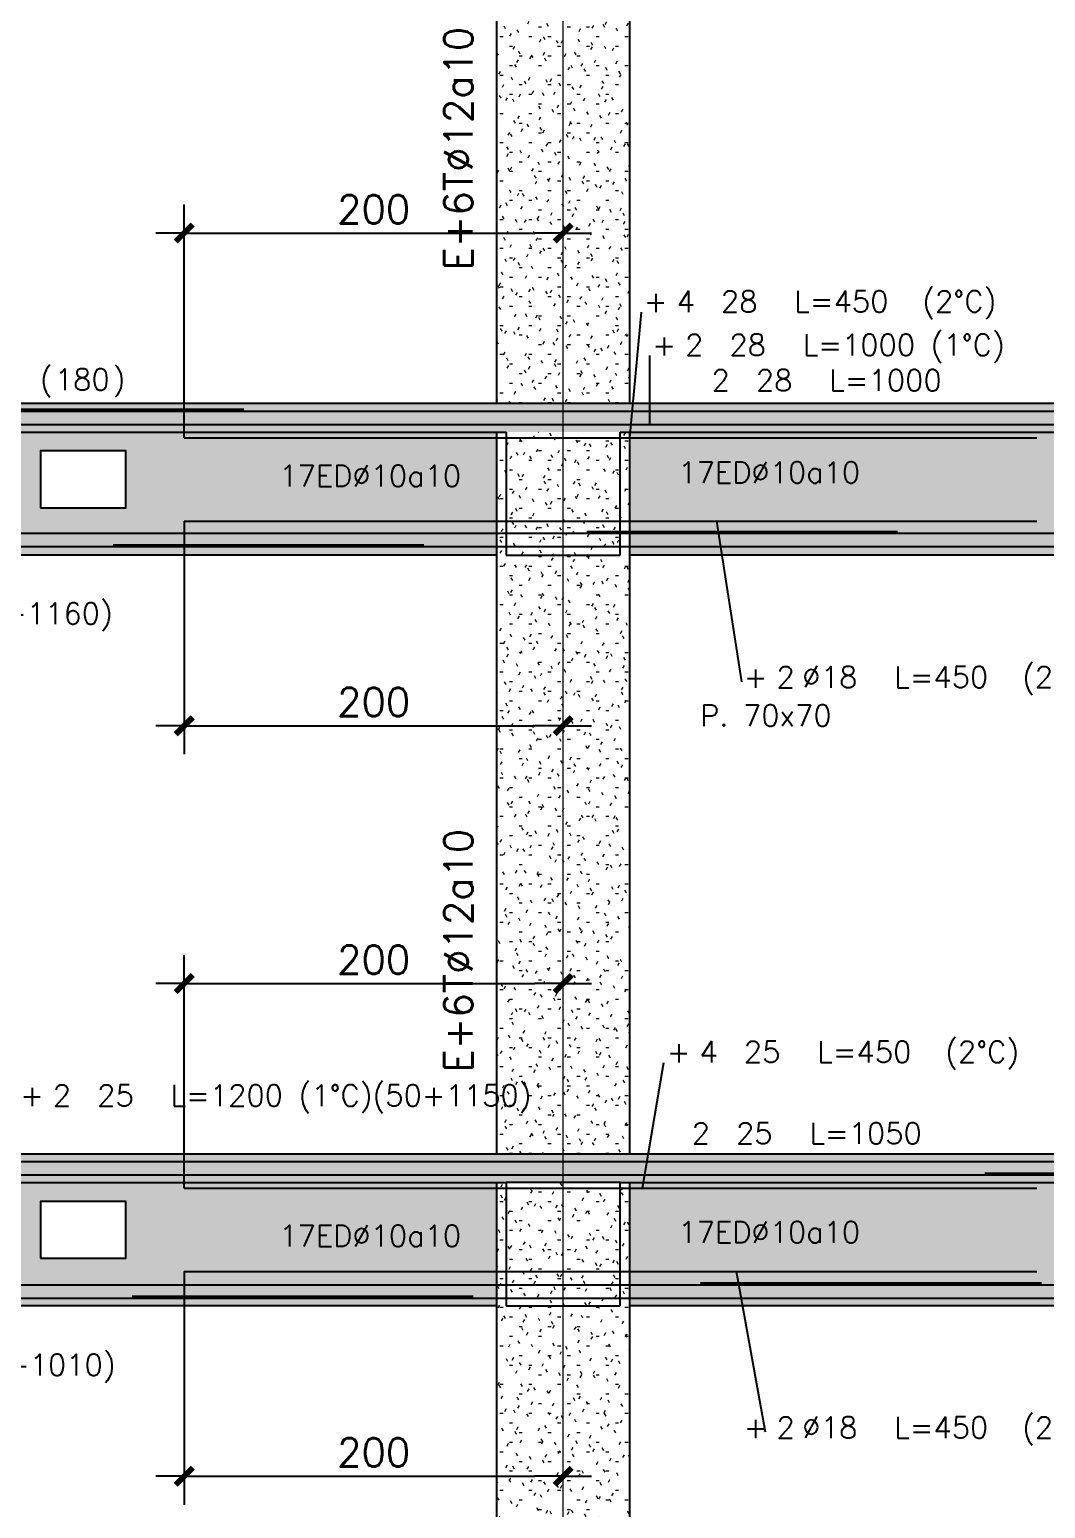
# Model space of a CAD drawing. Extents: x -9133 to 18268, y -11863 to 17290.
# Drawn here: x 1369 to 1905, y 2177 to 2958 of the extents above; entities that cross this region are included whole.
import ezdxf
from ezdxf.enums import TextEntityAlignment as Align

# ---------------------------------------------------------------- set-up
doc = ezdxf.new("R2010")
doc.units = 0
doc.header["$LTSCALE"] = 30
doc.header["$MEASUREMENT"] = 0
doc.linetypes.add('EJEG$0$RLE-PROYECCION', pattern=[0.71438, 0.47625, -0.23813])
doc.layers.get('0').update_dxf_attribs({"linetype": 'CONTINUOUS'})
doc.layers.add('EJEG$0$RLA-ACHURADO', color=30, linetype='EJEG$0$RLE-PROYECCION', lineweight=15, transparency=0.7)
for name, color, linetype, lineweight in [('EJEG$0$RLA-CONTORNO', 30, 'CONTINUOUS', 25), ('EJEG$0$RLA-EJES', 1, 'CONTINUOUS', 9), ('EJEG$0$RLA-TEXTOS-1', 9, 'CONTINUOUS', 9)]:
    doc.layers.add(name, color=color, linetype=linetype, lineweight=lineweight)
doc.layers.add('EJEG$0$RLA-FE', color=7, linetype='CONTINUOUS')
doc.layers.add('EJEG$0$RLA-TEXTOS-FE', color=9, linetype='CONTINUOUS')
doc.styles.add('EJEG$0$RomanS', font='romans.shx', dxfattribs={"height": 11.25})
doc.dimstyles.new('EJEG$0$ING50', dxfattribs={"dimscale": 50, "dimtxt": 0.27, "dimasz": 0.3, "dimexe": 0, "dimexo": 0, "dimgap": 0.1, "dimtad": 1, "dimdec": 1, "dimzin": 12, "dimdsep": 46, "dimtxsty": 'EJEG$0$RomanS', "dimblk": 'EJEG$0$TICK1', "dimblk1": 'EJEG$0$TICK1', "dimblk2": 'EJEG$0$TICK1', "dimcen": 0.09, "dimclrd": 2, "dimclre": 1, "dimclrt": 3, "dimadec": 0, "dimazin": 0, "dimtfac": 1, "dimtdec": 0, "dimtix": 1, "dimtmove": 2, "dimatfit": 3, "dimldrblk": 'EJEG$0$TICK1', "dimfxl": 0, "dimfxlon": 1, "dimtolj": 1, "dimtzin": 0, "dimarcsym": 0})
pattern_1 = [(0, (-424.688, -2039.478), (20.32, 5.08), [1.676, -13.564, 1.676, -13.564, -81.28]), (0, (-424.688, -2039.478), (20.32, 5.08), [-30.48, 1.676, -28.804, 1.676, -13.564, -35.56]), (0, (-424.688, -2039.478), (20.32, 5.08), [-76.2, 1.676, -8.484, 1.676, -23.724]), (120, (-417.068, -2036.938), (-14.559409, 15.057636), [1.676, -13.564, 1.676, -13.564, -81.28]), (120, (-417.068, -2036.938), (-14.559409, 15.057636), [-30.48, 1.676, -28.804, 1.676, -13.564, -35.56]), (120, (-417.068, -2036.938), (-14.559409, 15.057636), [-76.2, 1.676, -8.484, 1.676, -23.724]), (240, (-414.528, -2026.778), (-5.760591, -20.137636), [1.676, -13.564, 1.676, -13.564, -81.28]), (240, (-414.528, -2026.778), (-5.760591, -20.137636), [-30.48, 1.676, -28.804, 1.676, -13.564, -35.56]), (240, (-414.528, -2026.778), (-5.760591, -20.137636), [-76.2, 1.676, -8.484, 1.676, -23.724])]

# ---------------------------------------------------------------- blocks, each defined once
blk = doc.blocks.new('*U129')
at = {"layer": 'EJEG$0$RLA-FE'}
blk.add_line((0, 0), (968.21, 0), dxfattribs=at)
at = {"layer": 'EJEG$0$RLA-FE', "color": 3, "style": 'EJEG$0$RomanS', "flags": 8}
for tag, p in [('F=', (500.58, 9.32)), ('NUM', (514.99, 9.32))]:
    blk.add_attdef(tag, text='', height=11.25, dxfattribs=at).set_placement(p, align=Align.RIGHT)
at = {"layer": 'EJEG$0$RLA-FE', "color": 3, "style": 'EJEG$0$RomanS'}
for tag, p, flags in [('PHI', (518.88, 9.54), 14), ('DIAM', (528.74, 9.32), 12), ('MINUS', (550.76, 9.32), 13), ('MARK', (564.15, 9.32), 13), ('TEXTO_FE1', (567.45, 9.32), 8), ('TEXTO_FE2', (634.97, 9.34), 8), ('TIPO', (523.8, -75.78), 13), ('NVECES', (509.93, -94.72), 13), ('NUMFE', (513.86, -114.48), 13), ('CAPA', (522.06, -133.6), 13), ('DESPLAZA', (278.34, -151.59), 13), ('ESPACIO', (284.39, -169.95), 13), ('CANT', (298.23, -188.75), 13)]:
    blk.add_attdef(tag, p, '', height=11.25, dxfattribs=dict(at, flags=flags))
blk = doc.blocks.new('*U71')
at = {"layer": 'EJEG$0$RLA-FE'}
blk.add_line((0, 0), (1068.21, 0), dxfattribs=at)
at = {"layer": 'EJEG$0$RLA-FE', "color": 3, "style": 'EJEG$0$RomanS', "flags": 8}
for tag, p in [('F=', (483.44, 36.32)), ('NUM', (497.85, 36.32))]:
    blk.add_attdef(tag, text='', height=11.25, dxfattribs=at).set_placement(p, align=Align.RIGHT)
at = {"layer": 'EJEG$0$RLA-FE', "color": 3, "style": 'EJEG$0$RomanS'}
for tag, p, flags in [('PHI', (501.74, 36.54), 14), ('DIAM', (511.6, 36.32), 12), ('MINUS', (533.62, 36.32), 13), ('MARK', (547.01, 36.32), 13), ('TEXTO_FE1', (550.31, 36.32), 8), ('TEXTO_FE2', (617.83, 36.34), 8), ('TIPO', (573.8, -75.78), 13), ('NVECES', (559.93, -94.72), 13), ('NUMFE', (563.86, -114.48), 13), ('CAPA', (572.06, -133.6), 13), ('DESPLAZA', (278.34, -151.59), 13), ('ESPACIO', (284.39, -169.95), 13), ('CANT', (298.23, -188.75), 13)]:
    blk.add_attdef(tag, p, '', height=11.25, dxfattribs=dict(at, flags=flags))
blk = doc.blocks.new('*U72')
at = {"layer": 'EJEG$0$RLA-FE'}
for q in [(0, 0), (618.21, 0)]:
    blk.add_line((0, 0), q, dxfattribs=at)
at = {"layer": 'EJEG$0$RLA-FE', "color": 3, "style": 'EJEG$0$RomanS', "flags": 8}
for tag, p in [('F=', (258.44, 36.32)), ('NUM', (272.85, 36.32))]:
    blk.add_attdef(tag, text='', height=11.25, dxfattribs=at).set_placement(p, align=Align.RIGHT)
at = {"layer": 'EJEG$0$RLA-FE', "color": 3, "style": 'EJEG$0$RomanS'}
for tag, p, flags in [('PHI', (276.74, 36.54), 14), ('DIAM', (286.6, 36.32), 12), ('MINUS', (308.62, 36.32), 13), ('MARK', (322.01, 36.32), 13), ('TEXTO_FE1', (325.31, 36.32), 8), ('TEXTO_FE2', (392.83, 36.34), 8), ('TIPO', (348.8, -75.78), 13), ('NVECES', (334.93, -94.72), 13), ('NUMFE', (338.86, -114.48), 13), ('CAPA', (347.06, -133.6), 13), ('DESPLAZA', (278.34, -151.59), 13), ('ESPACIO', (284.39, -169.95), 13), ('CANT', (298.23, -188.75), 13)]:
    blk.add_attdef(tag, p, '', height=11.25, dxfattribs=dict(at, flags=flags))
blk = doc.blocks.new('*U79')
at = {"layer": 'EJEG$0$RLA-FE', "color": 6}
blk.add_line((0, 1), (170, 1), dxfattribs=at)
at = {"layer": 'EJEG$0$RLA-FE', "color": 3, "style": 'EJEG$0$RomanS', "flags": 8}
for tag, p in [('(', (70.66, 9.14)), ('EMP', (89.68, 9.14)), (')', (108.99, 9.14))]:
    blk.add_attdef(tag, text='', height=11.25, dxfattribs=at).set_placement(p, align=Align.CENTER)
blk = doc.blocks.new('*U130')
at = {"layer": 'EJEG$0$RLA-FE'}
for p, q in [((0, 0), (0, 0)), ((0, 0), (368.21, 0)), ((368.21, 0), (418.21, 0)), ((418.21, 0), (450, 0)), ((450, 0), (450, 0))]:
    blk.add_line(p, q, dxfattribs=at)
at = {"layer": 'EJEG$0$RLA-FE', "color": 3, "style": 'EJEG$0$RomanS', "flags": 8}
for tag, p in [('F=', (267.22, 66.32)), ('NUM', (281.62, 66.32))]:
    blk.add_attdef(tag, text='', height=11.25, dxfattribs=at).set_placement(p, align=Align.RIGHT)
at = {"layer": 'EJEG$0$RLA-FE', "color": 3, "style": 'EJEG$0$RomanS'}
for tag, p, flags in [('PHI', (285.52, 66.54), 14), ('DIAM', (295.38, 66.32), 12), ('MINUS', (317.39, 66.32), 13), ('MARK', (330.79, 66.32), 13), ('TEXTO_FE1', (334.09, 66.32), 8), ('TEXTO_FE2', (401.61, 66.34), 8), ('TIPO', (223.8, -75.78), 13), ('NVECES', (209.93, -94.72), 13), ('NUMFE', (213.86, -114.48), 13), ('CAPA', (222.06, -133.6), 13), ('DESPLAZA', (278.34, -151.59), 13), ('ESPACIO', (284.39, -169.95), 13), ('CANT', (298.23, -188.75), 13)]:
    blk.add_attdef(tag, p, '', height=11.25, dxfattribs=dict(at, flags=flags))
blk = doc.blocks.new('EJEG$0$TICK1')
at = {"color": 2}
for points in [[(0, 0), (-1, 0)], [(0, 0), (1, 0)]]:
    blk.add_lwpolyline(points, dxfattribs=at)
at = {"color": 2, "const_width": 0.2}
blk.add_lwpolyline([(-0.3, -0.3), (0.3, 0.3)], dxfattribs=at)
blk = doc.blocks.new('*D114')
at = {"layer": 'EJEG$0$RLA-FE', "color": 2, "lineweight": -2, "transparency": 16777216}
blk.add_line((-664.82, 85), (-494.82, 85), dxfattribs=at)
at = {"layer": 'EJEG$0$RLA-FE', "color": 2, "lineweight": -2, "transparency": 16777216, "xscale": 15, "yscale": 15, "zscale": 15, "rotation": 180}
blk.add_blockref('EJEG$0$TICK1', (-679.82, 85), dxfattribs=at)
at = {"layer": 'EJEG$0$RLA-FE', "color": 2, "lineweight": -2, "transparency": 16777216, "xscale": 15, "yscale": 15, "zscale": 15}
blk.add_blockref('EJEG$0$TICK1', (-479.82, 85), dxfattribs=at)
at = {"layer": 'EJEG$0$RLA-FE', "color": 3, "transparency": 16777216, "insert": (-579.82, 97.57), "char_height": 15, "attachment_point": 5, "style": 'EJEG$0$RomanS'}
blk.add_mtext('\\A1;200', dxfattribs=at)
blk = doc.blocks.new('*U59')
at = {"layer": 'EJEG$0$RLA-FE'}
for p, q in [((0, 0), (628.21, 0)), ((628.21, 0), (678.21, 0)), ((678.21, 0), (710, 0)), ((710, 0), (710, 0))]:
    blk.add_line(p, q, dxfattribs=at)
at = {"layer": 'EJEG$0$RLA-FE', "color": 3, "style": 'EJEG$0$RomanS', "flags": 8}
for tag, p in [('F=', (263.44, -19.89)), ('NUM', (277.85, -19.89))]:
    blk.add_attdef(tag, text='', height=11.25, dxfattribs=at).set_placement(p, align=Align.RIGHT)
at = {"layer": 'EJEG$0$RLA-FE', "color": 3, "style": 'EJEG$0$RomanS'}
for tag, p, flags in [('PHI', (281.74, -19.68), 12), ('DIAM', (291.6, -19.89), 12), ('MINUS', (313.62, -19.89), 13), ('MARK', (327.01, -19.89), 13), ('TEXTO_FE1', (330.31, -19.89), 8), ('TEXTO_FE2', (397.83, -19.88), 8), ('TIPO', (353.8, -57.92), 13), ('NVECES', (339.93, -76.86), 13), ('NUMFE', (343.86, -96.62), 13), ('CAPA', (352.06, -115.74), 13), ('DESPLAZA', (277.18, -134.17), 13), ('ESPACIO', (283.22, -152.53), 13), ('CANT', (297.06, -171.33), 13)]:
    blk.add_attdef(tag, p, '', height=11.25, dxfattribs=dict(at, flags=flags))
blk = doc.blocks.new('*U131')
at = {"layer": 'EJEG$0$RLA-FE'}
for p, q in [((0, 0), (928.21, 0)), ((928.21, 0), (978.21, 0)), ((978.21, 0), (1010, 0)), ((1010, 0), (1010, 0))]:
    blk.add_line(p, q, dxfattribs=at)
at = {"layer": 'EJEG$0$RLA-FE', "color": 3, "style": 'EJEG$0$RomanS', "flags": 8}
for tag, p in [('F=', (263.94, -47.89)), ('NUM', (278.35, -47.89))]:
    blk.add_attdef(tag, text='', height=11.25, dxfattribs=at).set_placement(p, align=Align.RIGHT)
at = {"layer": 'EJEG$0$RLA-FE', "color": 3, "style": 'EJEG$0$RomanS'}
for tag, p, flags in [('PHI', (282.24, -47.68), 12), ('DIAM', (292.1, -47.89), 12), ('MINUS', (314.12, -47.89), 13), ('MARK', (327.51, -47.89), 13), ('TEXTO_FE1', (330.81, -47.89), 8), ('TEXTO_FE2', (398.33, -47.88), 8), ('TIPO', (503.8, -57.92), 13), ('NVECES', (489.93, -76.86), 13), ('NUMFE', (493.86, -96.62), 13), ('CAPA', (502.06, -115.74), 13), ('DESPLAZA', (277.18, -134.17), 13), ('ESPACIO', (283.22, -152.53), 13), ('CANT', (297.06, -171.33), 13)]:
    blk.add_attdef(tag, p, '', height=11.25, dxfattribs=dict(at, flags=flags))
blk = doc.blocks.new('*U133')
at = {"layer": 'EJEG$0$RLA-FE'}
for q in [(0, 0), (768.21, 0)]:
    blk.add_line((0, 0), q, dxfattribs=at)
at = {"layer": 'EJEG$0$RLA-FE', "color": 3, "style": 'EJEG$0$RomanS', "flags": 8}
for tag, p in [('F=', (261.66, -47.89)), ('NUM', (276.07, -47.89))]:
    blk.add_attdef(tag, text='', height=11.25, dxfattribs=at).set_placement(p, align=Align.RIGHT)
at = {"layer": 'EJEG$0$RLA-FE', "color": 3, "style": 'EJEG$0$RomanS'}
for tag, p, flags in [('PHI', (279.96, -47.68), 12), ('DIAM', (289.82, -47.89), 12), ('MINUS', (311.84, -47.89), 13), ('MARK', (325.23, -47.89), 13), ('TEXTO_FE1', (328.53, -47.89), 8), ('TEXTO_FE2', (396.05, -47.88), 8), ('TIPO', (423.8, -57.92), 13), ('NVECES', (409.93, -76.86), 13), ('NUMFE', (413.86, -96.62), 13), ('CAPA', (422.06, -115.74), 13), ('DESPLAZA', (277.18, -134.17), 13), ('ESPACIO', (283.22, -152.53), 13), ('CANT', (297.06, -171.33), 13)]:
    blk.add_attdef(tag, p, '', height=11.25, dxfattribs=dict(at, flags=flags))
blk = doc.blocks.new('*U80')
at = {"layer": 'EJEG$0$RLA-FE', "color": 6}
blk.add_line((0, 1), (180, 1), dxfattribs=at)
at = {"layer": 'EJEG$0$RLA-FE', "color": 3, "style": 'EJEG$0$RomanS', "flags": 8}
for tag, p in [('(', (75.66, 9.14)), ('EMP', (94.68, 9.14)), (')', (113.99, 9.14))]:
    blk.add_attdef(tag, text='', height=11.25, dxfattribs=at).set_placement(p, align=Align.CENTER)
blk = doc.blocks.new('*U132')
at = {"layer": 'EJEG$0$RLA-FE'}
for q in [(0, 0), (1068.21, 0)]:
    blk.add_line((0, 0), q, dxfattribs=at)
at = {"layer": 'EJEG$0$RLA-FE', "color": 3, "style": 'EJEG$0$RomanS', "flags": 8}
for tag, p in [('F=', (566.14, -19.89)), ('NUM', (580.55, -19.89))]:
    blk.add_attdef(tag, text='', height=11.25, dxfattribs=at).set_placement(p, align=Align.RIGHT)
at = {"layer": 'EJEG$0$RLA-FE', "color": 3, "style": 'EJEG$0$RomanS'}
for tag, p, flags in [('PHI', (584.44, -19.68), 12), ('DIAM', (594.3, -19.89), 12), ('MINUS', (616.32, -19.89), 13), ('MARK', (629.71, -19.89), 13), ('TEXTO_FE1', (633.01, -19.89), 8), ('TEXTO_FE2', (700.53, -19.88), 8), ('TIPO', (573.8, -57.92), 13), ('NVECES', (559.93, -76.86), 13), ('NUMFE', (563.86, -96.62), 13), ('CAPA', (572.06, -115.74), 13), ('DESPLAZA', (277.18, -134.17), 13), ('ESPACIO', (283.22, -152.53), 13), ('CANT', (297.06, -171.33), 13)]:
    blk.add_attdef(tag, p, '', height=11.25, dxfattribs=dict(at, flags=flags))
blk = doc.blocks.new('*D120')
at = {"layer": 'EJEG$0$RLA-FE', "color": 2, "lineweight": -2, "transparency": 16777216}
blk.add_line((-664.82, -175), (-494.82, -175), dxfattribs=at)
at = {"layer": 'EJEG$0$RLA-FE', "color": 2, "lineweight": -2, "transparency": 16777216, "xscale": 15, "yscale": 15, "zscale": 15, "rotation": 180}
blk.add_blockref('EJEG$0$TICK1', (-679.82, -175), dxfattribs=at)
at = {"layer": 'EJEG$0$RLA-FE', "color": 2, "lineweight": -2, "transparency": 16777216, "xscale": 15, "yscale": 15, "zscale": 15}
blk.add_blockref('EJEG$0$TICK1', (-479.82, -175), dxfattribs=at)
at = {"layer": 'EJEG$0$RLA-FE', "color": 3, "transparency": 16777216, "insert": (-579.82, -162.43), "char_height": 15, "attachment_point": 5, "style": 'EJEG$0$RomanS'}
blk.add_mtext('\\A1;200', dxfattribs=at)
blk = doc.blocks.new('*U66')
at = {"layer": 'EJEG$0$RLA-FE'}
for p, q in [((0, 0), (733.21, 0)), ((733.21, 0), (783.21, 0)), ((783.21, 0), (815, 0)), ((815, 0), (815, 0))]:
    blk.add_line(p, q, dxfattribs=at)
at = {"layer": 'EJEG$0$RLA-FE', "color": 3, "style": 'EJEG$0$RomanS', "flags": 8}
for tag, p in [('F=', (315.94, 9.32)), ('NUM', (330.35, 9.32))]:
    blk.add_attdef(tag, text='', height=11.25, dxfattribs=at).set_placement(p, align=Align.RIGHT)
at = {"layer": 'EJEG$0$RLA-FE', "color": 3, "style": 'EJEG$0$RomanS'}
for tag, p, flags in [('PHI', (334.24, 9.54), 14), ('DIAM', (344.1, 9.32), 12), ('MINUS', (366.12, 9.32), 13), ('MARK', (379.51, 9.32), 13), ('TEXTO_FE1', (382.81, 9.32), 8), ('TEXTO_FE2', (450.33, 9.34), 8), ('TIPO', (406.3, -75.78), 13), ('NVECES', (392.43, -94.72), 13), ('NUMFE', (396.36, -114.48), 13), ('CAPA', (404.56, -133.6), 13), ('DESPLAZA', (278.34, -151.59), 13), ('ESPACIO', (284.39, -169.95), 13), ('CANT', (298.23, -188.75), 13)]:
    blk.add_attdef(tag, p, '', height=11.25, dxfattribs=dict(at, flags=flags))
blk = doc.blocks.new('*U143')
at = {"layer": 'EJEG$0$RLA-FE'}
blk.add_line((0, 0), (918.21, 0), dxfattribs=at)
at = {"layer": 'EJEG$0$RLA-FE', "color": 3, "style": 'EJEG$0$RomanS', "flags": 8}
for tag, p in [('F=', (422.06, 10.67)), ('NUM', (436.47, 10.67))]:
    blk.add_attdef(tag, text='', height=11.25, dxfattribs=at).set_placement(p, align=Align.RIGHT)
at = {"layer": 'EJEG$0$RLA-FE', "color": 3, "style": 'EJEG$0$RomanS'}
for tag, p, flags in [('PHI', (440.36, 10.88), 14), ('DIAM', (450.22, 10.67), 12), ('MINUS', (472.24, 10.67), 13), ('MARK', (485.63, 10.67), 13), ('TEXTO_FE1', (488.93, 10.67), 8), ('TEXTO_FE2', (556.45, 10.69), 8), ('TIPO', (498.8, -75.78), 13), ('NVECES', (484.93, -94.72), 13), ('NUMFE', (488.86, -114.48), 13), ('CAPA', (497.06, -133.6), 13), ('DESPLAZA', (278.34, -151.59), 13), ('ESPACIO', (284.39, -169.95), 13), ('CANT', (298.23, -188.75), 13)]:
    blk.add_attdef(tag, p, '', height=11.25, dxfattribs=dict(at, flags=flags))
blk = doc.blocks.new('*U82')
at = {"layer": 'EJEG$0$RLA-FE', "color": 6}
blk.add_line((0, 1), (180, 1), dxfattribs=at)
at = {"layer": 'EJEG$0$RLA-FE', "color": 3, "style": 'EJEG$0$RomanS', "flags": 8}
for tag, p in [('(', (75.66, 11.14)), (')', (113.99, 11.14)), ('EMP', (94.68, 11.14))]:
    blk.add_attdef(tag, text='', height=11.25, dxfattribs=at).set_placement(p, align=Align.CENTER)
blk = doc.blocks.new('*U141')
at = {"layer": 'EJEG$0$RLA-FE'}
blk.add_line((0, 0), (918.21, 0), dxfattribs=at)
at = {"layer": 'EJEG$0$RLA-FE', "color": 3, "style": 'EJEG$0$RomanS', "flags": 8}
for tag, p in [('F=', (623.04, 36.32)), ('NUM', (637.45, 36.32))]:
    blk.add_attdef(tag, text='', height=11.25, dxfattribs=at).set_placement(p, align=Align.RIGHT)
at = {"layer": 'EJEG$0$RLA-FE', "color": 3, "style": 'EJEG$0$RomanS'}
for tag, p, flags in [('PHI', (641.34, 36.54), 14), ('DIAM', (651.2, 36.32), 12), ('MINUS', (673.22, 36.32), 13), ('MARK', (686.61, 36.32), 13), ('TEXTO_FE1', (689.91, 36.32), 8), ('TEXTO_FE2', (757.43, 36.34), 8), ('TIPO', (498.8, -75.78), 13), ('NVECES', (484.93, -94.72), 13), ('NUMFE', (488.86, -114.48), 13), ('CAPA', (497.06, -133.6), 13), ('DESPLAZA', (278.34, -151.59), 13), ('ESPACIO', (284.39, -169.95), 13), ('CANT', (298.23, -188.75), 13)]:
    blk.add_attdef(tag, p, '', height=11.25, dxfattribs=dict(at, flags=flags))
blk = doc.blocks.new('*U142')
at = {"layer": 'EJEG$0$RLA-FE'}
for p, q in [((0, 0), (0, 0)), ((0, 0), (368.21, 0)), ((368.21, 0), (418.21, 0)), ((418.21, 0), (450, 0)), ((450, 0), (450, 0))]:
    blk.add_line(p, q, dxfattribs=at)
at = {"layer": 'EJEG$0$RLA-FE', "color": 3, "style": 'EJEG$0$RomanS', "flags": 8}
for tag, p in [('F=', (255.12, 66.32)), ('NUM', (269.53, 66.32))]:
    blk.add_attdef(tag, text='', height=11.25, dxfattribs=at).set_placement(p, align=Align.RIGHT)
at = {"layer": 'EJEG$0$RLA-FE', "color": 3, "style": 'EJEG$0$RomanS'}
for tag, p, flags in [('PHI', (273.43, 66.54), 14), ('DIAM', (283.28, 66.32), 12), ('MINUS', (305.3, 66.32), 13), ('MARK', (318.69, 66.32), 13), ('TEXTO_FE1', (322, 66.32), 8), ('TEXTO_FE2', (389.52, 66.34), 8), ('TIPO', (223.8, -75.78), 13), ('NVECES', (209.93, -94.72), 13), ('NUMFE', (213.86, -114.48), 13), ('CAPA', (222.06, -133.6), 13), ('DESPLAZA', (278.34, -151.59), 13), ('ESPACIO', (284.39, -169.95), 13), ('CANT', (298.23, -188.75), 13)]:
    blk.add_attdef(tag, p, '', height=11.25, dxfattribs=dict(at, flags=flags))
blk = doc.blocks.new('*D121')
at = {"layer": 'EJEG$0$RLA-FE', "color": 2, "lineweight": -2, "transparency": 16777216}
blk.add_line((-664.82, 481), (-494.82, 481), dxfattribs=at)
at = {"layer": 'EJEG$0$RLA-FE', "color": 2, "lineweight": -2, "transparency": 16777216, "xscale": 15, "yscale": 15, "zscale": 15, "rotation": 180}
blk.add_blockref('EJEG$0$TICK1', (-679.82, 481), dxfattribs=at)
at = {"layer": 'EJEG$0$RLA-FE', "color": 2, "lineweight": -2, "transparency": 16777216, "xscale": 15, "yscale": 15, "zscale": 15}
blk.add_blockref('EJEG$0$TICK1', (-479.82, 481), dxfattribs=at)
at = {"layer": 'EJEG$0$RLA-FE', "color": 3, "transparency": 16777216, "insert": (-579.82, 493.57), "char_height": 15, "attachment_point": 5, "style": 'EJEG$0$RomanS'}
blk.add_mtext('\\A1;200', dxfattribs=at)
blk = doc.blocks.new('*U138')
at = {"layer": 'EJEG$0$RLA-FE'}
for q in [(0, 0), (828.21, 0)]:
    blk.add_line((0, 0), q, dxfattribs=at)
at = {"layer": 'EJEG$0$RLA-FE', "color": 3, "style": 'EJEG$0$RomanS', "flags": 8}
for tag, p in [('F=', (303.95, -47.89)), ('NUM', (318.36, -47.89))]:
    blk.add_attdef(tag, text='', height=11.25, dxfattribs=at).set_placement(p, align=Align.RIGHT)
at = {"layer": 'EJEG$0$RLA-FE', "color": 3, "style": 'EJEG$0$RomanS'}
for tag, p, flags in [('PHI', (322.25, -47.68), 12), ('DIAM', (332.11, -47.89), 12), ('MINUS', (354.13, -47.89), 13), ('MARK', (367.52, -47.89), 13), ('TEXTO_FE1', (370.82, -47.89), 8), ('TEXTO_FE2', (438.34, -47.88), 8), ('TIPO', (453.8, -57.92), 13), ('NVECES', (439.93, -76.86), 13), ('NUMFE', (443.86, -96.62), 13), ('CAPA', (452.06, -115.74), 13), ('DESPLAZA', (277.18, -134.17), 13), ('ESPACIO', (283.22, -152.53), 13), ('CANT', (297.06, -171.33), 13)]:
    blk.add_attdef(tag, p, '', height=11.25, dxfattribs=dict(at, flags=flags))
blk = doc.blocks.new('*U85')
at = {"layer": 'EJEG$0$RLA-FE', "color": 6}
blk.add_line((0, 1), (164.02, 1), dxfattribs=at)
at = {"layer": 'EJEG$0$RLA-FE', "color": 3, "style": 'EJEG$0$RomanS', "flags": 8}
for tag, p in [('(', (67.66, 9.14)), ('EMP', (86.69, 9.14)), (')', (106, 9.14))]:
    blk.add_attdef(tag, text='', height=11.25, dxfattribs=at).set_placement(p, align=Align.CENTER)
blk = doc.blocks.new('*U137')
at = {"layer": 'EJEG$0$RLA-FE'}
for q in [(0, 0), (1078.21, 0)]:
    blk.add_line((0, 0), q, dxfattribs=at)
at = {"layer": 'EJEG$0$RLA-FE', "color": 3, "style": 'EJEG$0$RomanS', "flags": 8}
for tag, p in [('F=', (558.44, -19.89)), ('NUM', (572.85, -19.89))]:
    blk.add_attdef(tag, text='', height=11.25, dxfattribs=at).set_placement(p, align=Align.RIGHT)
at = {"layer": 'EJEG$0$RLA-FE', "color": 3, "style": 'EJEG$0$RomanS'}
for tag, p, flags in [('PHI', (576.74, -19.68), 12), ('DIAM', (586.6, -19.89), 12), ('MINUS', (608.62, -19.89), 13), ('MARK', (622.01, -19.89), 13), ('TEXTO_FE1', (625.31, -19.89), 8), ('TEXTO_FE2', (692.83, -19.88), 8), ('TIPO', (578.8, -57.92), 13), ('NVECES', (564.93, -76.86), 13), ('NUMFE', (568.86, -96.62), 13), ('CAPA', (577.06, -115.74), 13), ('DESPLAZA', (277.18, -134.17), 13), ('ESPACIO', (283.22, -152.53), 13), ('CANT', (297.06, -171.33), 13)]:
    blk.add_attdef(tag, p, '', height=11.25, dxfattribs=dict(at, flags=flags))
blk = doc.blocks.new('*D122')
at = {"layer": 'EJEG$0$RLA-FE', "color": 2, "lineweight": -2, "transparency": 16777216}
blk.add_line((-664.82, 221), (-494.82, 221), dxfattribs=at)
at = {"layer": 'EJEG$0$RLA-FE', "color": 2, "lineweight": -2, "transparency": 16777216, "xscale": 15, "yscale": 15, "zscale": 15, "rotation": 180}
blk.add_blockref('EJEG$0$TICK1', (-679.82, 221), dxfattribs=at)
at = {"layer": 'EJEG$0$RLA-FE', "color": 2, "lineweight": -2, "transparency": 16777216, "xscale": 15, "yscale": 15, "zscale": 15}
blk.add_blockref('EJEG$0$TICK1', (-479.82, 221), dxfattribs=at)
at = {"layer": 'EJEG$0$RLA-FE', "color": 3, "transparency": 16777216, "insert": (-579.82, 233.57), "char_height": 15, "attachment_point": 5, "style": 'EJEG$0$RomanS'}
blk.add_mtext('\\A1;200', dxfattribs=at)
blk = doc.blocks.new('*U169')
at = {"layer": 'EJEG$0$RLA-FE'}
for p, q in [((0, 0), (0, 0)), ((0, 0), (368.21, 0)), ((368.21, 0), (418.21, 0)), ((418.21, 0), (450, 0)), ((450, 0), (450, 0))]:
    blk.add_line(p, q, dxfattribs=at)
at = {"layer": 'EJEG$0$RLA-FE', "color": 3, "style": 'EJEG$0$RomanS'}
for tag, p, flags in [('TIPO', (223.8, -57.92), 13), ('NVECES', (209.93, -76.86), 13), ('PHI', (326.12, -87.68), 12), ('DIAM', (335.97, -87.89), 12), ('MINUS', (357.99, -87.89), 13), ('MARK', (371.38, -87.89), 13), ('TEXTO_FE1', (374.68, -87.89), 8), ('TEXTO_FE2', (442.2, -87.88), 8), ('NUMFE', (213.86, -96.62), 13), ('CAPA', (222.06, -115.74), 13), ('DESPLAZA', (277.18, -134.17), 13), ('ESPACIO', (283.22, -152.53), 13), ('CANT', (297.06, -171.33), 13)]:
    blk.add_attdef(tag, p, '', height=11.25, dxfattribs=dict(at, flags=flags))
at = {"layer": 'EJEG$0$RLA-FE', "color": 3, "style": 'EJEG$0$RomanS', "flags": 8}
for tag, p in [('F=', (307.81, -87.89)), ('NUM', (322.22, -87.89))]:
    blk.add_attdef(tag, text='', height=11.25, dxfattribs=at).set_placement(p, align=Align.RIGHT)
blk = doc.blocks.new('EJEG')
at = {"layer": 'EJEG$0$RLA-ACHURADO'}
h = blk.add_hatch(dxfattribs=at)
h.set_pattern_fill('SAND - DENSE', color=256, style=0, pattern_type=2)
h.set_pattern_definition(pattern_1)
h.paths.add_polyline_path([(-449.82, 391), (-444.82, 391), (-444.82, 772), (-449.82, 772), (-449.82, 707), (-509.82, 707), (-509.82, 772), (-514.82, 772), (-514.82, 391), (-509.82, 391)], flags=0)
h = blk.add_hatch(dxfattribs=at)
h.set_pattern_fill('SAND - DENSE', color=256, style=0, pattern_type=2)
h.set_pattern_definition(pattern_1)
h.paths.add_polyline_path([(525.18, 376), (525.18, 391), (-1465.8, 391), (-1465.8, 376), (-173.89, 376)], flags=0)
h = blk.add_hatch(dxfattribs=at)
h.set_pattern_fill('SAND - DENSE', color=256, style=0, pattern_type=2)
h.set_pattern_definition([(0, (-424.688, -2831.478), (20.32, 5.08), [1.676, -13.564, 1.676, -13.564, -81.28]), (0, (-424.688, -2831.478), (20.32, 5.08), [-30.48, 1.676, -28.804, 1.676, -13.564, -35.56]), (0, (-424.688, -2831.478), (20.32, 5.08), [-76.2, 1.676, -8.484, 1.676, -23.724]), (120, (-417.068, -2828.938), (-14.559409, 15.057636), [1.676, -13.564, 1.676, -13.564, -81.28]), (120, (-417.068, -2828.938), (-14.559409, 15.057636), [-30.48, 1.676, -28.804, 1.676, -13.564, -35.56]), (120, (-417.068, -2828.938), (-14.559409, 15.057636), [-76.2, 1.676, -8.484, 1.676, -23.724]), (240, (-414.528, -2818.778), (-5.760591, -20.137636), [1.676, -13.564, 1.676, -13.564, -81.28]), (240, (-414.528, -2818.778), (-5.760591, -20.137636), [-30.48, 1.676, -28.804, 1.676, -13.564, -35.56]), (240, (-414.528, -2818.778), (-5.760591, -20.137636), [-76.2, 1.676, -8.484, 1.676, -23.724])])
h.paths.add_polyline_path([(-928.98, 366), (-928.98, 336), (-973.98, 336), (-973.98, 366)])
h.paths.add_polyline_path([(-1169.82, 376), (-1169.82, 311), (-514.82, 311), (-514.82, 376)])
h.paths.add_polyline_path([(-755.64, 336), (-755.64, 366), (-710.64, 366), (-710.64, 336)])
h = blk.add_hatch(dxfattribs=at)
h.set_pattern_fill('SAND - DENSE', color=256, style=0, pattern_type=2)
h.set_pattern_definition(pattern_1)
h.paths.add_polyline_path([(-514.82, -5), (-444.82, -5), (-444.82, 376), (-449.82, 376), (-449.82, 311), (-509.82, 311), (-509.82, 376), (-514.82, 376), (-514.82, 158.21)], flags=0)
h = blk.add_hatch(dxfattribs=at)
h.set_pattern_fill('SAND - DENSE', color=256, style=0, pattern_type=2)
h.set_pattern_definition(pattern_1)
h.paths.add_polyline_path([(-509.82, 311), (-449.82, 311), (-449.82, 376), (-509.82, 376)], flags=0)
h = blk.add_hatch(dxfattribs=at)
h.set_pattern_fill('SAND - DENSE', color=256, style=0, pattern_type=2)
h.set_pattern_definition([(0, (300.312, -2831.478), (20.32, 5.08), [1.676, -13.564, 1.676, -13.564, -81.28]), (0, (300.312, -2831.478), (20.32, 5.08), [-30.48, 1.676, -28.804, 1.676, -13.564, -35.56]), (0, (300.312, -2831.478), (20.32, 5.08), [-76.2, 1.676, -8.484, 1.676, -23.724]), (120, (307.932, -2828.938), (-14.559409, 15.057636), [1.676, -13.564, 1.676, -13.564, -81.28]), (120, (307.932, -2828.938), (-14.559409, 15.057636), [-30.48, 1.676, -28.804, 1.676, -13.564, -35.56]), (120, (307.932, -2828.938), (-14.559409, 15.057636), [-76.2, 1.676, -8.484, 1.676, -23.724]), (240, (310.472, -2818.778), (-5.760591, -20.137636), [1.676, -13.564, 1.676, -13.564, -81.28]), (240, (310.472, -2818.778), (-5.760591, -20.137636), [-30.48, 1.676, -28.804, 1.676, -13.564, -35.56]), (240, (310.472, -2818.778), (-5.760591, -20.137636), [-76.2, 1.676, -8.484, 1.676, -23.724])])
h.paths.add_polyline_path([(-148.97, 336), (-193.97, 336), (-193.97, 366), (-148.97, 366)])
h.paths.add_polyline_path([(-444.82, 376), (-444.82, 311), (375.18, 311), (375.18, 376)])
h.paths.add_polyline_path([(79.37, 336), (79.37, 366), (124.37, 366), (124.37, 336)])
h = blk.add_hatch(dxfattribs=at)
h.set_pattern_fill('SAND - DENSE', color=256, style=0, pattern_type=2)
h.set_pattern_definition(pattern_1)
h.paths.add_polyline_path([(-173.89, -20), (525.18, -20), (525.18, -5), (-1239.82, -5), (-1239.82, -20)], flags=0)
h = blk.add_hatch(dxfattribs=at)
h.set_pattern_fill('SAND - DENSE', color=256, style=0, pattern_type=2)
h.set_pattern_definition([(0, (-424.688, -3227.478), (20.32, 5.08), [1.676, -13.564, 1.676, -13.564, -81.28]), (0, (-424.688, -3227.478), (20.32, 5.08), [-30.48, 1.676, -28.804, 1.676, -13.564, -35.56]), (0, (-424.688, -3227.478), (20.32, 5.08), [-76.2, 1.676, -8.484, 1.676, -23.724]), (120, (-417.068, -3224.938), (-14.559409, 15.057636), [1.676, -13.564, 1.676, -13.564, -81.28]), (120, (-417.068, -3224.938), (-14.559409, 15.057636), [-30.48, 1.676, -28.804, 1.676, -13.564, -35.56]), (120, (-417.068, -3224.938), (-14.559409, 15.057636), [-76.2, 1.676, -8.484, 1.676, -23.724]), (240, (-414.528, -3214.778), (-5.760591, -20.137636), [1.676, -13.564, 1.676, -13.564, -81.28]), (240, (-414.528, -3214.778), (-5.760591, -20.137636), [-30.48, 1.676, -28.804, 1.676, -13.564, -35.56]), (240, (-414.528, -3214.778), (-5.760591, -20.137636), [-76.2, 1.676, -8.484, 1.676, -23.724])])
h.paths.add_polyline_path([(-928.98, -30), (-928.98, -60), (-973.98, -60), (-973.98, -30)])
h.paths.add_polyline_path([(-1169.82, -20), (-1169.82, -85), (-514.82, -85), (-514.82, -20)])
h.paths.add_polyline_path([(-755.64, -60), (-755.64, -30), (-710.64, -30), (-710.64, -60)])
h = blk.add_hatch(dxfattribs=at)
h.set_pattern_fill('SAND - DENSE', color=256, style=0, pattern_type=2)
h.set_pattern_definition(pattern_1)
h.paths.add_polyline_path([(-449.82, -401), (-444.82, -401), (-444.82, -20), (-449.82, -20), (-449.82, -85), (-509.82, -85), (-509.82, -20), (-514.82, -20), (-514.82, -401), (-509.82, -401)], flags=0)
h = blk.add_hatch(dxfattribs=at)
h.set_pattern_fill('SAND - DENSE', color=256, style=0, pattern_type=2)
h.set_pattern_definition(pattern_1)
h.paths.add_polyline_path([(-449.82, -85), (-449.82, -20), (-509.82, -20), (-509.82, -85)], flags=0)
h = blk.add_hatch(dxfattribs=at)
h.set_pattern_fill('SAND - DENSE', color=256, style=0, pattern_type=2)
h.set_pattern_definition([(0, (300.312, -3227.478), (20.32, 5.08), [1.676, -13.564, 1.676, -13.564, -81.28]), (0, (300.312, -3227.478), (20.32, 5.08), [-30.48, 1.676, -28.804, 1.676, -13.564, -35.56]), (0, (300.312, -3227.478), (20.32, 5.08), [-76.2, 1.676, -8.484, 1.676, -23.724]), (120, (307.932, -3224.938), (-14.559409, 15.057636), [1.676, -13.564, 1.676, -13.564, -81.28]), (120, (307.932, -3224.938), (-14.559409, 15.057636), [-30.48, 1.676, -28.804, 1.676, -13.564, -35.56]), (120, (307.932, -3224.938), (-14.559409, 15.057636), [-76.2, 1.676, -8.484, 1.676, -23.724]), (240, (310.472, -3214.778), (-5.760591, -20.137636), [1.676, -13.564, 1.676, -13.564, -81.28]), (240, (310.472, -3214.778), (-5.760591, -20.137636), [-30.48, 1.676, -28.804, 1.676, -13.564, -35.56]), (240, (310.472, -3214.778), (-5.760591, -20.137636), [-76.2, 1.676, -8.484, 1.676, -23.724])])
h.paths.add_polyline_path([(-148.97, -60), (-193.97, -60), (-193.97, -30), (-148.97, -30)])
h.paths.add_polyline_path([(-444.82, -20), (-444.82, -85), (375.18, -85), (375.18, -20)])
h.paths.add_polyline_path([(79.37, -60), (79.37, -30), (124.37, -30), (124.37, -60)])
at = {"layer": 'EJEG$0$RLA-CONTORNO'}
for p, q in [((-514.82, 391), (-514.82, 772)), ((-444.82, 772), (-444.82, 391)), ((525.18, 391), (-1465.8, 391)), ((-1174.8, 376), (-509.82, 376)), ((-514.82, -5), (-514.82, 376)), ((-509.82, 376), (-509.82, 311)), ((-449.82, 376), (380.2, 376)), ((-449.82, 311), (-449.82, 376)), ((-444.82, 376), (-444.82, -5)), ((-514.82, 311), (-1169.82, 311)), ((-509.82, 311), (-449.82, 311)), ((375.18, 311), (-444.82, 311)), ((525.18, -5), (-1239.82, -5)), ((-1174.8, -20), (-509.82, -20)), ((-514.82, -401), (-514.82, -20)), ((-509.82, -20), (-509.82, -85)), ((-449.82, -20), (-509.81, -20)), ((-449.82, -20), (380.2, -20)), ((-449.82, -85), (-449.82, -20)), ((-444.82, -20), (-444.82, -401)), ((-514.82, -85), (-1169.82, -85)), ((-509.82, -85), (-449.82, -85)), ((375.18, -85), (-444.82, -85))]:
    blk.add_line(p, q, dxfattribs=at)
for points in [[(-755.64, 336), (-710.64, 336), (-710.64, 366), (-755.64, 366)], [(-755.64, -60), (-710.64, -60), (-710.64, -30), (-755.64, -30)]]:
    blk.add_lwpolyline(points, close=True, dxfattribs=at)
at = {"layer": 'EJEG$0$RLA-EJES'}
blk.add_line((-479.82, -657.75), (-479.82, 1463), dxfattribs=at)
at = {"layer": 'EJEG$0$RLA-FE', "color": 1}
for p, q in [((-679.82, 373), (-679.82, 496)), ((-679.82, 329), (-679.82, 206)), ((-679.82, -23), (-679.82, 100)), ((-679.82, -67), (-679.82, -190))]:
    blk.add_line(p, q, dxfattribs=at)
at = {"layer": 'EJEG$0$RLA-FE', "color": 2}
for p, q in [((-438.71, 439.32), (-444.82, 373)), ((-434.28, 416.32), (-434.28, 380)), ((-385.55, 244.22), (-398.74, 329)), ((-437.92, -23), (-426.61, 43.32)), ((-373.05, -151.78), (-388.29, -67))]:
    blk.add_line(p, q, dxfattribs=at)
at = {"layer": 'EJEG$0$RLA-FE'}
for p, q in [((-1237.15, 322.57), (-385.08, 322.57)), ((-385.08, 322.57), (-335.08, 322.57)), ((-335.08, 322.57), (-303.3, 322.57)), ((-1237.75, 315.57), (-635.08, 315.57)), ((-635.08, 315.57), (-585.08, 315.57)), ((-585.08, 315.57), (-553.3, 315.57))]:
    blk.add_line(p, q, dxfattribs=at)
ref = blk.add_blockref('*U82', (-828.3, 387))
ref.add_attrib('EMP', '180', dxfattribs={"layer": 'EJEG$0$RLA-FE', "color": 3, "height": 11.25, "style": 'EJEG$0$RomanS'}).set_placement((-733.62, 398.14), align=Align.CENTER)
ref.add_attrib('(', '(', dxfattribs={"layer": 'EJEG$0$RLA-FE', "color": 3, "height": 11.25, "style": 'EJEG$0$RomanS'}).set_placement((-752.64, 398.14), align=Align.CENTER)
ref.add_attrib(')', ')', dxfattribs={"layer": 'EJEG$0$RLA-FE', "color": 3, "height": 11.25, "style": 'EJEG$0$RomanS'}).set_placement((-714.3, 398.14), align=Align.CENTER)
ref = blk.add_blockref('*U142', (-679.82, 373), dxfattribs=at)
ref.add_attrib('DIAM', '28', (-396.53, 439.32), dxfattribs={"color": 3, "height": 11.25, "style": 'EJEG$0$RomanS'})
ref.add_attrib('NUM', '4', dxfattribs={"color": 3, "height": 11.25, "style": 'EJEG$0$RomanS'}).set_placement((-410.28, 439.32), align=Align.RIGHT)
ref.add_attrib('TEXTO_FE1', 'L=450', (-357.82, 439.32), dxfattribs={"color": 3, "height": 11.25, "style": 'EJEG$0$RomanS'})
ref.add_attrib('TEXTO_FE2', '(2°C)', (-290.3, 439.34), dxfattribs={"color": 3, "height": 11.25, "style": 'EJEG$0$RomanS'})
ref.add_attrib('F=', '+', dxfattribs={"color": 3, "height": 11.25, "style": 'EJEG$0$RomanS'}).set_placement((-424.69, 439.32), align=Align.RIGHT)
ref = blk.add_blockref('*U141', (-1043.3, 380), dxfattribs=at)
ref.add_attrib('DIAM', '28', (-392.1, 416.32), dxfattribs={"color": 3, "height": 11.25, "style": 'EJEG$0$RomanS'})
ref.add_attrib('NUM', '2', dxfattribs={"color": 3, "height": 11.25, "style": 'EJEG$0$RomanS'}).set_placement((-405.85, 416.32), align=Align.RIGHT)
ref.add_attrib('TEXTO_FE1', 'L=1000', (-353.39, 416.32), dxfattribs={"color": 3, "height": 11.25, "style": 'EJEG$0$RomanS'})
ref.add_attrib('TEXTO_FE2', '(1°C)', (-285.87, 416.34), dxfattribs={"color": 3, "height": 11.25, "style": 'EJEG$0$RomanS'})
ref.add_attrib('F=', '+', dxfattribs={"color": 3, "height": 11.25, "style": 'EJEG$0$RomanS'}).set_placement((-420.26, 416.32), align=Align.RIGHT)
for name, p in [('*U66', (-1463.3, 387)), ('*U138', (-467.32, 322.57)), ('*U137', (-717.32, 315.57)), ('*U85', (-467.32, 322.57)), ('*U85', (-717.32, 315.57)), ('*U72', (-257.32, -16)), ('*U79', (-257.32, -16)), ('*U132', (-707.32, -81)), ('*U133', (-407.32, -74)), ('*U59', (-1237.32, -81)), ('*U80', (-407.32, -74)), ('*U80', (-707.32, -81))]:
    blk.add_blockref(name, p, dxfattribs=at)
ref = blk.add_blockref('*U143', (-828.3, 387), dxfattribs=at)
ref.add_attrib('DIAM', '28', (-378.08, 397.67), dxfattribs={"color": 3, "height": 11.25, "style": 'EJEG$0$RomanS'})
ref.add_attrib('NUM', '2', dxfattribs={"color": 3, "height": 11.25, "style": 'EJEG$0$RomanS'}).set_placement((-391.83, 397.67), align=Align.RIGHT)
ref.add_attrib('TEXTO_FE1', 'L=1000', (-339.37, 397.67), dxfattribs={"color": 3, "height": 11.25, "style": 'EJEG$0$RomanS'})
ref = blk.add_blockref('*U169', (-679.82, 329), dxfattribs=at)
ref.add_attrib('DIAM', '18', (-343.84, 241.11), dxfattribs={"color": 3, "height": 11.25, "style": 'EJEG$0$RomanS'})
ref.add_attrib('NUM', '2', dxfattribs={"color": 3, "height": 11.25, "style": 'EJEG$0$RomanS'}).set_placement((-357.6, 241.11), align=Align.RIGHT)
ref.add_attrib('TEXTO_FE1', 'L=450', (-305.13, 241.11), dxfattribs={"color": 3, "height": 11.25, "style": 'EJEG$0$RomanS'})
ref.add_attrib('TEXTO_FE2', '(2°C)', (-237.61, 241.12), dxfattribs={"color": 3, "height": 11.25, "style": 'EJEG$0$RomanS'})
ref.add_attrib('PHI', '%%C', (-353.7, 241.32), dxfattribs={"color": 3, "height": 11.25, "style": 'EJEG$0$RomanS'})
ref.add_attrib('F=', '+', dxfattribs={"color": 3, "height": 11.25, "style": 'EJEG$0$RomanS'}).set_placement((-372, 241.11), align=Align.RIGHT)
ref = blk.add_blockref('*U130', (-679.82, -23), dxfattribs=at)
ref.add_attrib('DIAM', '25', (-384.44, 43.32), dxfattribs={"color": 3, "height": 11.25, "style": 'EJEG$0$RomanS'})
ref.add_attrib('NUM', '4', dxfattribs={"color": 3, "height": 11.25, "style": 'EJEG$0$RomanS'}).set_placement((-398.19, 43.32), align=Align.RIGHT)
ref.add_attrib('TEXTO_FE1', 'L=450', (-345.73, 43.32), dxfattribs={"color": 3, "height": 11.25, "style": 'EJEG$0$RomanS'})
ref.add_attrib('TEXTO_FE2', '(2°C)', (-278.21, 43.34), dxfattribs={"color": 3, "height": 11.25, "style": 'EJEG$0$RomanS'})
ref.add_attrib('F=', '+', dxfattribs={"color": 3, "height": 11.25, "style": 'EJEG$0$RomanS'}).set_placement((-412.6, 43.32), align=Align.RIGHT)
ref = blk.add_blockref('*U71', (-1237.32, -16), dxfattribs=at)
ref.add_attrib('DIAM', '25', (-725.72, 20.32), dxfattribs={"color": 3, "height": 11.25, "style": 'EJEG$0$RomanS'})
ref.add_attrib('NUM', '2', dxfattribs={"color": 3, "height": 11.25, "style": 'EJEG$0$RomanS'}).set_placement((-739.47, 20.32), align=Align.RIGHT)
ref.add_attrib('TEXTO_FE1', 'L=1200', (-687, 20.32), dxfattribs={"color": 3, "height": 11.25, "style": 'EJEG$0$RomanS'})
ref.add_attrib('TEXTO_FE2', '(1°C)(50+1150)', (-619.48, 20.34), dxfattribs={"color": 3, "height": 11.25, "style": 'EJEG$0$RomanS'})
ref.add_attrib('F=', '+', dxfattribs={"color": 3, "height": 11.25, "style": 'EJEG$0$RomanS'}).set_placement((-753.88, 20.32), align=Align.RIGHT)
ref = blk.add_blockref('*U129', (-917.32, -9), dxfattribs=at)
ref.add_attrib('DIAM', '25', (-388.58, 0.32), dxfattribs={"color": 3, "height": 11.25, "style": 'EJEG$0$RomanS'})
ref.add_attrib('NUM', '2', dxfattribs={"color": 3, "height": 11.25, "style": 'EJEG$0$RomanS'}).set_placement((-402.33, 0.32), align=Align.RIGHT)
ref.add_attrib('TEXTO_FE1', 'L=1050', (-349.87, 0.32), dxfattribs={"color": 3, "height": 11.25, "style": 'EJEG$0$RomanS'})
ref = blk.add_blockref('*U131', (-1237.32, -74), dxfattribs=at)
ref.add_attrib('TEXTO_FE2', '(1°C)(40+1010)', (-838.98, -121.88), dxfattribs={"color": 3, "height": 11.25, "style": 'EJEG$0$RomanS'})
ref = blk.add_blockref('*U169', (-679.82, -67), dxfattribs=at)
ref.add_attrib('DIAM', '18', (-343.84, -154.89), dxfattribs={"color": 3, "height": 11.25, "style": 'EJEG$0$RomanS'})
ref.add_attrib('NUM', '2', dxfattribs={"color": 3, "height": 11.25, "style": 'EJEG$0$RomanS'}).set_placement((-357.6, -154.89), align=Align.RIGHT)
ref.add_attrib('TEXTO_FE1', 'L=450', (-305.13, -154.89), dxfattribs={"color": 3, "height": 11.25, "style": 'EJEG$0$RomanS'})
ref.add_attrib('TEXTO_FE2', '(2°C)', (-237.61, -154.88), dxfattribs={"color": 3, "height": 11.25, "style": 'EJEG$0$RomanS'})
ref.add_attrib('PHI', '%%C', (-353.7, -154.68), dxfattribs={"color": 3, "height": 11.25, "style": 'EJEG$0$RomanS'})
ref.add_attrib('F=', '+', dxfattribs={"color": 3, "height": 11.25, "style": 'EJEG$0$RomanS'}).set_placement((-372, -154.89), align=Align.RIGHT)
at = {"layer": 'EJEG$0$RLA-FE', "color": 3, "style": 'EJEG$0$RomanS'}
blk.add_text('(1°C)(40+1160)', height=11.25, dxfattribs=at).set_placement((-840.47, 274.7))
at = {"layer": 'EJEG$0$RLA-TEXTOS-1', "insert": (-372.86, 226.41), "char_height": 11.25, "width": 129.8188, "attachment_point": 5, "line_spacing_factor": 0.983083, "style": 'EJEG$0$RomanS'}
blk.add_mtext('P. 70x70', dxfattribs=at)
at = {"layer": 'EJEG$0$RLA-TEXTOS-FE', "style": 'EJEG$0$RomanS'}
for p in [(-527.59, 461.26), (-527.59, 38.03)]:
    blk.add_text('E+6T∅12a10', height=15, rotation=90, dxfattribs=at).set_placement(p)
at = {"layer": 'EJEG$0$RLA-TEXTOS-FE', "color": 9, "style": 'EJEG$0$RomanS'}
for p in [(-371.07, 349.11), (-581.67, 347.21), (-581.67, -53.72), (-371.07, -51.82)]:
    blk.add_text('17ED%%C10a10', height=11.25, dxfattribs=at).set_placement(p, align=Align.CENTER)
at = {"layer": 'EJEG$0$RLA-FE'}
for p1, p2, distance, picture, middle in [((-679.82, 373), (-479.82, 373), 108, '*D121', (-579.82, 493.57)), ((-679.82, 329), (-479.82, 329), -108, '*D122', (-579.82, 233.57)), ((-679.82, -23), (-479.82, -23), 108, '*D114', (-579.82, 97.57)), ((-679.82, -67), (-479.82, -67), -108, '*D120', (-579.82, -162.43))]:
    dim = blk.add_aligned_dim(p1=p1, p2=p2, distance=distance, dimstyle='EJEG$0$ING50', dxfattribs=at)
    dim.commit()
    dim.dimension.update_dxf_attribs({"geometry": picture, "text_midpoint": middle})

msp = doc.modelspace()

# ---------------------------------------------------------------- block references
msp.add_blockref('EJEG', (2130.72, 2369.47))

doc.saveas('drawing.dxf')
